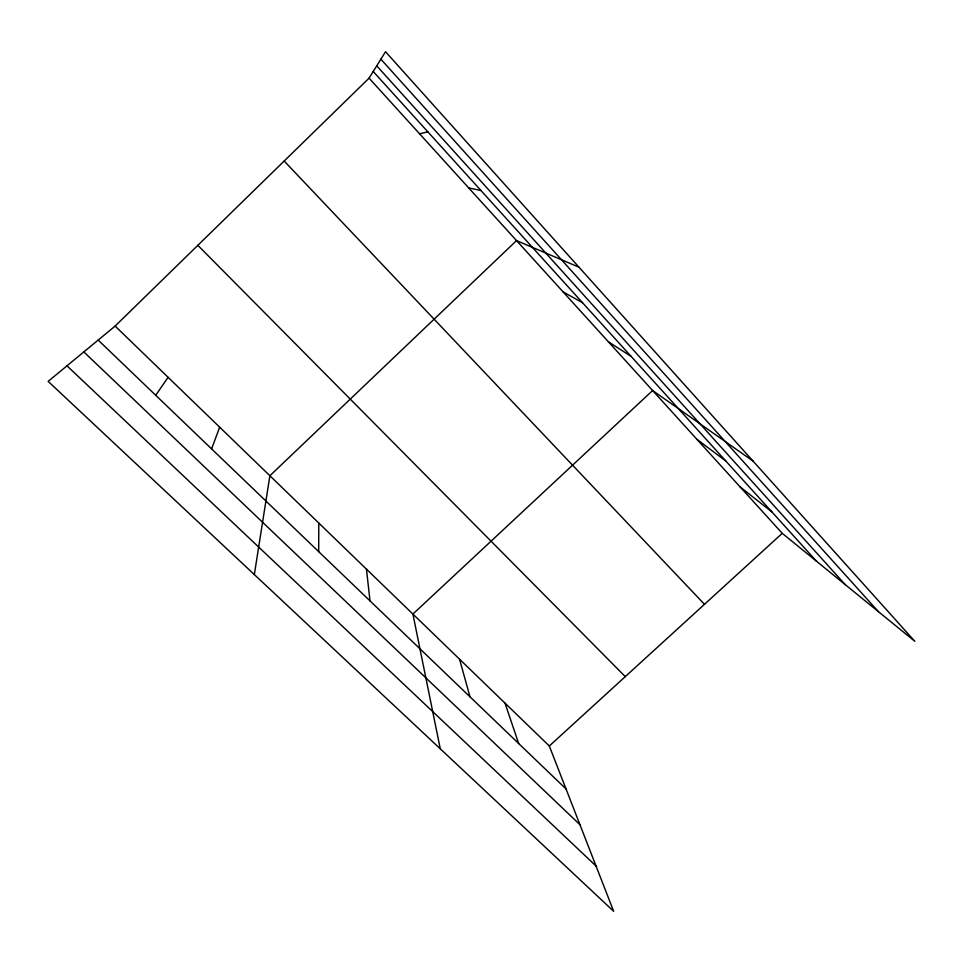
<?xml version="1.0" encoding="UTF-8"?>
<svg xmlns="http://www.w3.org/2000/svg" width="963" height="963" viewBox="0 0 963 963"><rect width="100%" height="100%" fill="white"/><g stroke="black" fill="none" stroke-linecap="round" stroke-linejoin="round"><path stroke-width="1.44" d="M318.693 551.655L318.789 523.041M254.34 574.586L269.881 475.746L516.541 240.606L578.992 267.208M211.607 448.902L219.672 427.187M369.07 78.147L385.525 51.725L914.85 641.322L782.245 533.321L369.07 78.147L115.127 326.072L48.15 381.372L613.648 911.275L549.307 745.988L115.127 326.072M155.717 395.287L168.104 377.303M549.307 745.988L782.245 533.321M419.579 133.785L427.873 131.871M468.716 187.929L480.922 190.469M563.102 291.909L582.483 302.671M608.447 341.853L631.114 356.394M752.982 461.024L652.625 390.521L412.898 614.057L440.272 748.817M696.959 439.369L725.765 460.952M740.15 486.953L771.808 511.822M66.977 365.832L596.013 865.99M83.829 351.916L579.943 824.689M98.166 340.071L566.039 788.962M197.836 245.324L625.288 676.628M284.169 161.038L704.483 604.319M373.211 71.491L816.588 561.297M376.726 65.845L845.225 584.613M380.879 59.188L878.388 611.625M504.997 703.134L518.672 743.52M459.532 659.161L469.992 696.815M366.446 569.133L370.021 600.9"/></g></svg>
